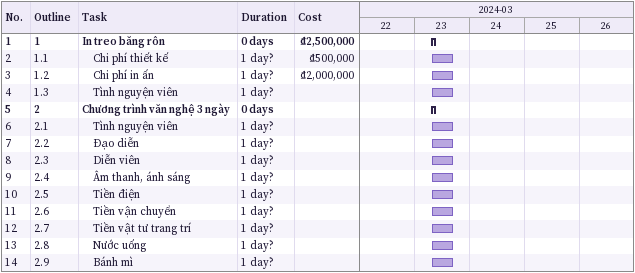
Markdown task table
| ID | WBS | Task | Duration | Start | Finish | Cost (₫) |
|---|---|---|---|---|---|---|
| 1 | 1 | **In treo băng rôn** | 0d | 2024-03-23 | 2024-03-23 | 2500000 |
| 2 | 1.1 | Chi phí thiết kế | 1d? | 2024-03-23 | 2024-03-23 | 500000 |
| 3 | 1.2 | Chi phí in ấn | 1d? | 2024-03-23 | 2024-03-23 | 2000000 |
| 4 | 1.3 | Tình nguyện viên | 1d? | 2024-03-23 | 2024-03-23 |  |
| 5 | 2 | **Chương trình văn nghệ 3 ngày** | 0d | 2024-03-23 | 2024-03-23 |  |
| 6 | 2.1 | Tình nguyện viên | 1d? | 2024-03-23 | 2024-03-23 |  |
| 7 | 2.2 | Đạo diễn | 1d? | 2024-03-23 | 2024-03-23 |  |
| 8 | 2.3 | Diễn viên | 1d? | 2024-03-23 | 2024-03-23 |  |
| 9 | 2.4 | Âm thanh, ánh sáng | 1d? | 2024-03-23 | 2024-03-23 |  |
| 10 | 2.5 | Tiền điện | 1d? | 2024-03-23 | 2024-03-23 |  |
| 11 | 2.6 | Tiền vận chuyển | 1d? | 2024-03-23 | 2024-03-23 |  |
| 12 | 2.7 | Tiền vật tư trang trí | 1d? | 2024-03-23 | 2024-03-23 |  |
| 13 | 2.8 | Nước uống | 1d? | 2024-03-23 | 2024-03-23 |  |
| 14 | 2.9 | Bánh mì | 1d? | 2024-03-23 | 2024-03-23 |  |
